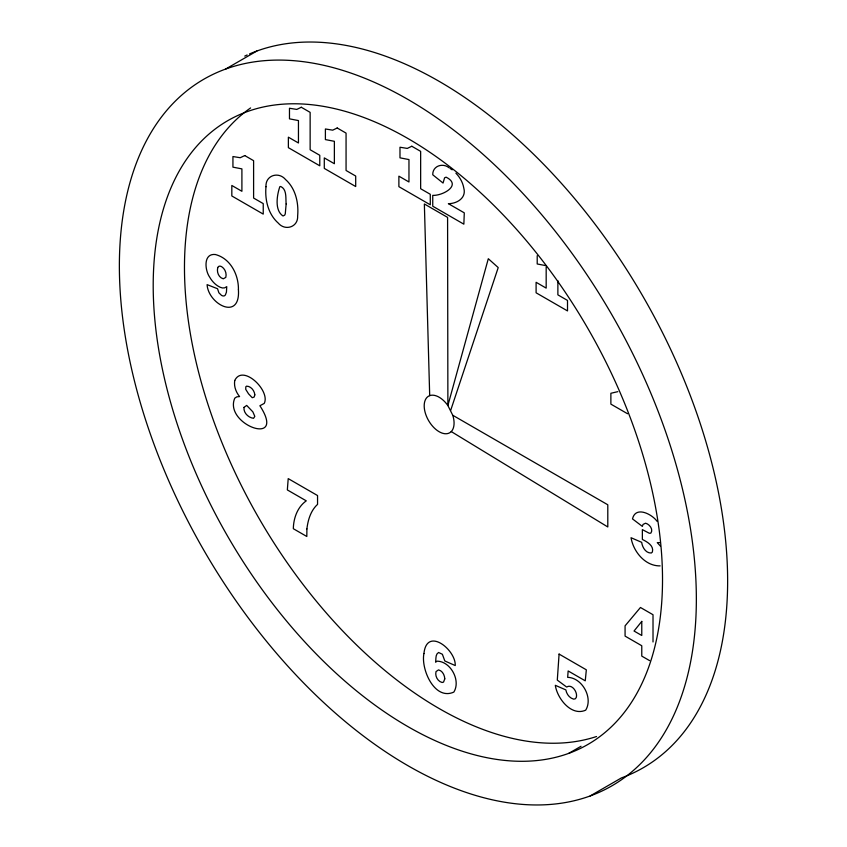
<?xml version="1.0" encoding="UTF-8"?>
<svg xmlns="http://www.w3.org/2000/svg" width="847" height="847" viewBox="0 0 847 847"><rect width="100%" height="100%" fill="white"/><g stroke="black" fill="none" stroke-linecap="round" stroke-linejoin="round"><path stroke-width="1.27" d="M450.72 410.255L498.216 267.578L488.306 258.716L447.883 405.533L452.764 415.274L607.797 504.78L607.797 526.961L451.25 431.568M225.588 69.083L256.863 51.032M568.771 753.354A360.155 207.939 60 0 0 498.354 209.908A360.155 207.939 60 0 0 156.462 334.321A360.155 207.939 60 0 0 568.771 753.354L581.053 746.26M590.137 795.968A407.989 235.551 60 0 0 510.381 180.337A407.989 235.551 60 0 0 123.069 321.278A407.989 235.551 60 0 0 590.137 795.968L621.412 777.917A407.989 235.551 60 0 0 659.697 327.08A407.989 235.551 60 0 0 249.547 53.922M617.823 391.653L610.878 393.273L610.878 404.125L627.542 413.738M660.12 565.881C645.192 566.188 633.334 551.609 631.036 537.707L641.677 542.334C642.291 547.204 645.763 553.335 651.311 553.006L652.37 552.032C654.17 545.68 647.055 541.794 642.365 539.454L642.365 529.608L649.31 533.271L650.867 533.134C653.598 529.375 649.458 524.187 645.594 523.202L643.032 524.42L642.365 526.4L632.497 518.904C635.568 505.68 651.925 514.076 657.071 521.307M659.665 542.641L657.24 542.609L660.459 546.135M546.177 265.704L537.21 263.968L537.21 255.73M449.016 167.738C442.685 162.571 432.489 165.906 432.743 174.778L443.055 183.047L444.59 177.817L446.094 177.161C462.303 185.207 442.6 195.911 432.743 195.361L432.743 206.213L463.849 224.169L464.294 212.862L448.381 203.672C457.105 203.672 466.57 197.912 463.796 188.076C462.811 182.433 459.879 177.245 455.898 173.169M649.638 660.649L641.772 656.107L641.772 645.742L625.075 636.108L625.075 625.848L640.459 607.479L653.016 614.731L653.016 641.973M450.064 168.426L452.182 169.824M429.694 395.644L424.358 203.979L447.587 217.393L447.883 405.533A21.133 12.197 60 0 0 424.76 401.467A21.133 12.197 60 0 0 440.228 432.309A21.133 12.197 60 0 0 452.764 415.274M557.877 280.696L557.877 294.862L567.511 300.431L567.511 310.923L536.098 292.797L536.098 282.295L546.177 288.118L546.177 267.017M596.532 736.519A360.155 207.939 60 0 1 252.787 507.311A360.155 207.939 60 0 1 250.596 107.94M244.751 56.093A407.989 235.551 60 0 1 247.144 54.981M286.148 203.915L285.28 213.762L284.74 215.106L283.014 215.996C274.343 210.31 276.99 194.895 279.849 186.647L280.759 186.499C287.069 189.421 285.555 198.262 286.148 203.915M306.9 528.92L306.815 536.49L293.327 528.708C293.517 518.258 297.445 507.035 306.275 500.852L287.345 489.926L288.213 478.608L317.551 495.548L317.551 504.389C310.743 510.55 307.937 520.047 306.9 528.92M238.42 289.663C240.569 321.5 208.203 304.189 207.102 284.634L217.563 288.742L218.875 292.766L221.49 295.359A6.067 3.504 60 0 0 225.418 294.862L226.435 292.173L226.752 286.625C223.597 289.801 219.002 286.953 216.144 284.793A16.929 9.772 60 0 1 209.643 277.085C204.868 270.331 203.089 253.253 215.276 254.502C230.511 258.388 238.716 274.841 238.42 289.663M265.99 186.721C264.762 199.733 268.15 214.122 278.218 223.057C285.111 231.316 298.313 227.165 297.646 215.943C298.8 202.973 295.645 188.5 285.577 179.564C278.61 171.158 265.227 175.297 265.99 186.721M423.934 653.556C420.726 668.781 434.363 700.84 453.833 692.094C461.043 680.543 450.572 661.232 437.01 661.158L435.591 662.248C436.141 659.157 435.22 654.202 438.587 652.486L442.378 654.265L444.813 660.967L455.241 665.551C455.993 649.797 426.729 626.282 423.934 653.556M559.084 654.085L557.294 680.12L566.654 687.044C572.011 683.476 578.025 692.55 576.246 697.557L575.251 698.817L573.663 699.146C569.449 698.023 566.569 694.074 565.849 689.903L555.314 685.308C557.199 698.415 571.344 716.647 585.701 710.157C593.355 697.801 582.09 677.653 567.67 677.346L568.146 670.951L585.256 680.829L586.336 669.818L559.084 654.085M234.746 380.515C233.761 386.285 235.942 392.14 239.595 396.576L236.811 396.851L234.82 398.111C223.237 424.442 287.207 447.925 259.902 405.745L264.232 403.426C270.669 390.763 242.718 363.585 234.746 380.515M254.82 394.84L254.185 397.021L252.268 397.73L248.531 393.813L245.736 389.355L245.81 386.804L246.583 386.137C250.924 386.179 254.524 390.679 254.82 394.84M217.711 267.747C216.61 272.067 218.674 277.615 223.29 278.801L225.81 277.382C226.827 273.443 225.154 268.944 221.723 266.731A5.876 3.388 60 0 0 217.711 267.747M244.021 407.386C243.258 412.733 248.489 417.804 253.56 418.302L254.82 416.385L252.851 411.843L246.678 405.417L244.021 407.386M444.781 678.849L443.542 682.11L442.102 682.491C437.592 681.348 434.871 676.001 436.014 671.607L438.502 669.882C442.494 670.771 444.59 675.059 444.781 678.849M641.772 621.402L634.043 631.026L641.772 635.483L641.772 621.402M301.288 107.262L296.778 109.422L289.473 108.247L289.473 118.845L298.451 120.57L298.451 142.984L288.372 137.172L288.372 147.664L319.774 165.8L319.774 155.297L310.14 149.739L310.14 112.365L301.288 107.262M244.751 155.562L240.241 157.722L232.936 156.547L232.936 167.155L241.903 168.881L241.903 191.295L231.824 185.472L231.824 195.975L263.237 214.1L263.237 203.608L253.602 198.05L253.602 160.676L244.751 155.562M337.212 127.992L332.702 130.163L325.396 128.977L325.396 139.586L334.374 141.311L334.374 163.725L324.295 157.902L324.295 168.405L355.698 186.541L355.698 176.038L346.063 170.48L346.063 133.106L337.212 127.992M411.801 146.256L407.291 148.416L399.985 147.24L399.985 157.838L408.963 159.564L408.963 181.978L398.884 176.165L398.884 186.658L430.287 204.794L430.287 194.291L420.652 188.733L420.652 151.359L411.801 146.256"/></g></svg>
